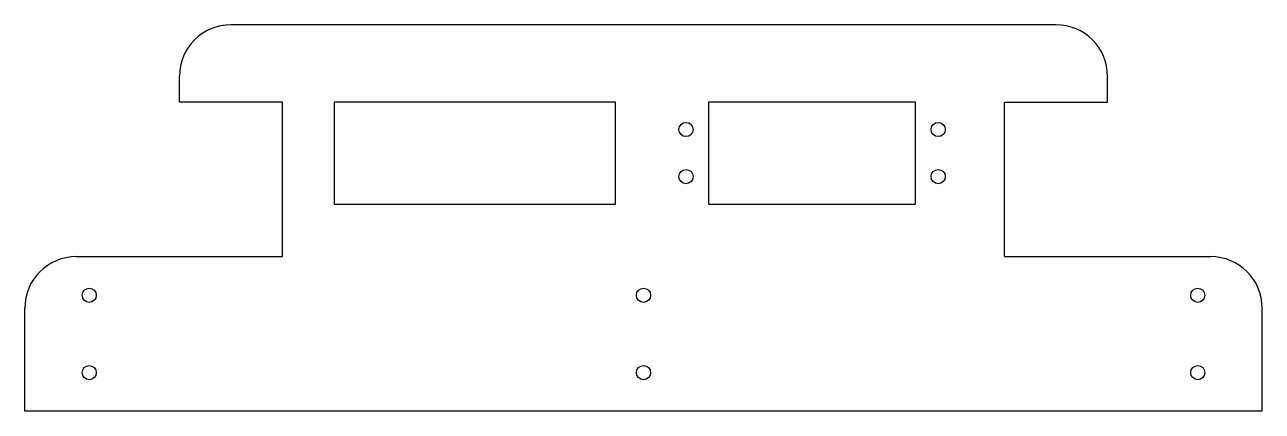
# Model space of a CAD drawing. Header units: millimetres. Extents: x -120 to 120, y -135 to -60.
import ezdxf

# ---------------------------------------------------------------- set-up
doc = ezdxf.new("R2010")
doc.units = ezdxf.units.MM

msp = doc.modelspace()

# ---------------------------------------------------------------- linework, layer by layer
at = {"color": 7, "linetype": 'Continuous', "lineweight": 25}
for p, q in [((80, -60), (-80, -60)), ((-90, -75), (-90, -70)), ((90, -75), (90, -70)), ((-70, -75), (-90, -75)), ((-70, -105), (-70, -75)), ((-5.4, -75), (-60, -75)), ((-60, -75), (-60, -94.8)), ((-5.4, -94.8), (-5.4, -75)), ((12.625, -75), (12.625, -94.8)), ((52.775, -75), (12.625, -75)), ((52.775, -94.8), (52.775, -75)), ((70, -105), (70, -75)), ((70, -75), (90, -75)), ((-60, -94.8), (-5.4, -94.8)), ((12.625, -94.8), (52.775, -94.8)), ((-110, -105), (-70, -105)), ((70, -105), (110, -105)), ((-120, -135), (-120, -115)), ((120, -135), (120, -115)), ((120, -135), (-120, -135))]:
    msp.add_line(p, q, dxfattribs=at)
for centre in [(8.25, -80.325), (57.15, -80.325), (8.25, -89.475), (57.15, -89.475), (-107.5, -112.5), (0, -112.5), (107.5, -112.5), (-107.5, -127.5), (0, -127.5), (107.5, -127.5)]:
    msp.add_circle(centre, 1.375, dxfattribs=at)
for centre, start, end in [((-80, -70), 90, 180), ((80, -70), 0, 90), ((-110, -115), 90, 180), ((110, -115), 0, 90)]:
    msp.add_arc(centre, 10, start, end, dxfattribs=at)

doc.saveas('drawing.dxf')
